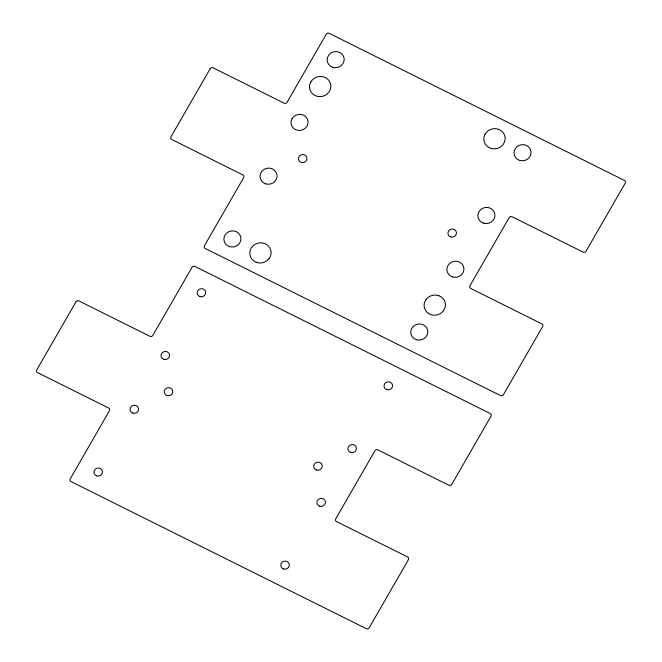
<?xml version="1.0" encoding="UTF-8"?>
<svg xmlns="http://www.w3.org/2000/svg" width="662" height="662" viewBox="0 0 662 662"><rect width="100%" height="100%" fill="white"/><g stroke="black" fill="none" stroke-linecap="round" stroke-linejoin="round"><path stroke-width="0.99" d="M251.676 247.356L250.617 249.193A10.683 10.054 -12.6 0 0 254.382 261.333L256.26 262.301M269.202 258.453L270.262 256.616A10.683 10.054 -12.6 0 0 266.529 244.468L264.618 243.508A10.683 10.054 -12.6 0 0 251.701 247.373M425.989 299.588L424.93 301.417A10.683 10.054 -12.6 0 0 428.695 313.565M443.515 310.685L444.574 308.848A10.683 10.054 -12.6 0 0 440.842 296.692L438.931 295.74M428.662 313.573L430.573 314.524A10.683 10.054 -12.6 0 0 443.523 310.66M426.005 299.596A10.683 10.054 -12.6 0 1 438.947 295.757M269.211 258.428A10.683 10.054 -12.6 0 1 256.268 262.276M292.066 118.664A8.556 8.052 -12.6 0 0 295.401 129.553A8.556 8.052 -12.6 0 0 306.994 126.111A8.556 8.052 -12.6 0 0 303.651 115.221A8.556 8.052 -12.6 0 0 292.05 118.672M310.826 81.873L310.346 82.816A10.683 10.054 -12.6 0 0 314.086 94.972L315.989 95.924A10.683 10.054 -12.6 0 0 328.94 92.059L329.99 90.247A10.683 10.054 -12.6 0 0 326.258 78.091L324.355 77.14A10.683 10.054 -12.6 0 0 311.43 80.996L310.826 81.873M485.138 134.105L484.658 135.048A10.683 10.054 -12.6 0 0 488.424 147.187L490.302 148.156A10.683 10.054 -12.6 0 0 503.244 144.299L504.303 142.471A10.683 10.054 -12.6 0 0 500.571 130.323L498.66 129.363A10.683 10.054 -12.6 0 0 485.743 133.227L485.138 134.105M76.006 301.773L36.766 369.917A2.143 2.011 -12.6 0 0 37.61 372.64L108.609 408.007A2.143 2.011 -12.6 0 1 109.445 410.738L70.213 478.874A2.143 2.011 -12.6 0 0 71.049 481.597L366.276 628.677A2.143 2.011 -12.6 0 0 369.181 627.808L408.413 559.671A2.143 2.011 -12.6 0 0 407.577 556.949L336.569 521.573A2.143 2.011 -12.6 0 1 335.733 518.851L374.973 450.714A2.143 2.011 -12.6 0 1 377.87 449.854L448.877 485.229A2.143 2.011 -12.6 0 0 451.774 484.361L491.005 416.224A2.143 2.011 -12.6 0 0 490.17 413.502L194.942 266.43A2.143 2.011 -12.6 0 0 192.046 267.291L152.814 335.427A2.143 2.011 -12.6 0 1 149.91 336.288L78.902 300.912A2.143 2.011 -12.6 0 0 76.006 301.773M210.226 68.674L170.995 136.811A2.143 2.011 -12.6 0 0 171.83 139.541L242.83 174.909A2.143 2.011 -12.6 0 1 243.666 177.631L204.434 245.776A2.143 2.011 -12.6 0 0 205.27 248.498L500.497 395.57A2.143 2.011 -12.6 0 0 503.401 394.709L542.633 326.573A2.143 2.011 -12.6 0 0 541.797 323.85L470.79 288.475A2.143 2.011 -12.6 0 1 469.954 285.752L509.194 217.616A2.143 2.011 -12.6 0 1 512.09 216.755L583.098 252.123A2.143 2.011 -12.6 0 0 585.994 251.262L625.234 183.126A2.143 2.011 -12.6 0 0 624.39 180.403L329.163 33.323A2.143 2.011 -12.6 0 0 326.267 34.192L287.035 102.329A2.143 2.011 -12.6 0 1 284.13 103.189L213.123 67.814A2.143 2.011 -12.6 0 0 210.226 68.674M519.678 160.403A8.556 8.052 -12.6 0 0 530.907 151.035A8.556 8.052 -12.6 0 0 516.972 146.724A8.556 8.052 -12.6 0 0 519.678 160.403M332.829 67.317A8.556 8.052 -12.6 0 0 344.05 57.95A8.556 8.052 -12.6 0 0 330.115 53.639A8.556 8.052 -12.6 0 0 332.829 67.317M416.431 339.714A8.556 8.052 -12.6 0 0 427.66 330.338A8.556 8.052 -12.6 0 0 413.725 326.035A8.556 8.052 -12.6 0 0 416.431 339.714M229.582 246.62A8.556 8.052 -12.6 0 0 240.803 237.253A8.556 8.052 -12.6 0 0 226.867 232.941A8.556 8.052 -12.6 0 0 229.582 246.62M452.568 276.948A8.556 8.052 -12.6 0 0 463.797 267.58A8.556 8.052 -12.6 0 0 449.862 263.277A8.556 8.052 -12.6 0 0 452.568 276.948M265.719 183.862A8.556 8.052 -12.6 0 0 276.939 174.495A8.556 8.052 -12.6 0 0 263.004 170.184A8.556 8.052 -12.6 0 0 265.719 183.862M483.541 223.16A8.556 8.052 -12.6 0 0 494.771 213.793A8.556 8.052 -12.6 0 0 480.835 209.482A8.556 8.052 -12.6 0 0 483.541 223.16M450.781 236.913A4.278 4.03 -12.6 0 0 456.399 232.221A4.278 4.03 -12.6 0 0 449.424 230.07A4.278 4.03 -12.6 0 0 450.781 236.913M301.301 162.438A4.278 4.03 -12.6 0 0 306.92 157.755A4.278 4.03 -12.6 0 0 299.944 155.595A4.278 4.03 -12.6 0 0 301.301 162.438M316.56 470.012A4.278 4.03 -12.6 0 0 322.179 465.32A4.278 4.03 -12.6 0 0 315.203 463.168A4.278 4.03 -12.6 0 0 316.56 470.012M167.081 395.545A4.278 4.03 -12.6 0 0 172.699 390.853A4.278 4.03 -12.6 0 0 165.723 388.702A4.278 4.03 -12.6 0 0 167.081 395.545M386.873 389.67A4.278 4.03 -12.6 0 0 392.492 384.978A4.278 4.03 -12.6 0 0 385.516 382.818A4.278 4.03 -12.6 0 0 386.873 389.67M350.736 452.427A4.278 4.03 -12.6 0 0 356.355 447.735A4.278 4.03 -12.6 0 0 349.379 445.576A4.278 4.03 -12.6 0 0 350.736 452.427M319.763 506.215A4.278 4.03 -12.6 0 0 325.381 501.531A4.278 4.03 -12.6 0 0 318.405 499.371A4.278 4.03 -12.6 0 0 319.763 506.215M163.878 359.334A4.278 4.03 -12.6 0 0 169.497 354.65A4.278 4.03 -12.6 0 0 162.521 352.49A4.278 4.03 -12.6 0 0 163.878 359.334M132.905 413.129A4.278 4.03 -12.6 0 0 138.524 408.437A4.278 4.03 -12.6 0 0 131.548 406.286A4.278 4.03 -12.6 0 0 132.905 413.129M200.015 296.576A4.278 4.03 -12.6 0 0 205.634 291.892A4.278 4.03 -12.6 0 0 198.658 289.733A4.278 4.03 -12.6 0 0 200.015 296.576M283.626 568.972A4.278 4.03 -12.6 0 0 289.244 564.289A4.278 4.03 -12.6 0 0 282.269 562.129A4.278 4.03 -12.6 0 0 283.626 568.972M96.768 475.887A4.278 4.03 -12.6 0 0 102.387 471.195A4.278 4.03 -12.6 0 0 95.411 469.044A4.278 4.03 -12.6 0 0 96.768 475.887"/></g></svg>
